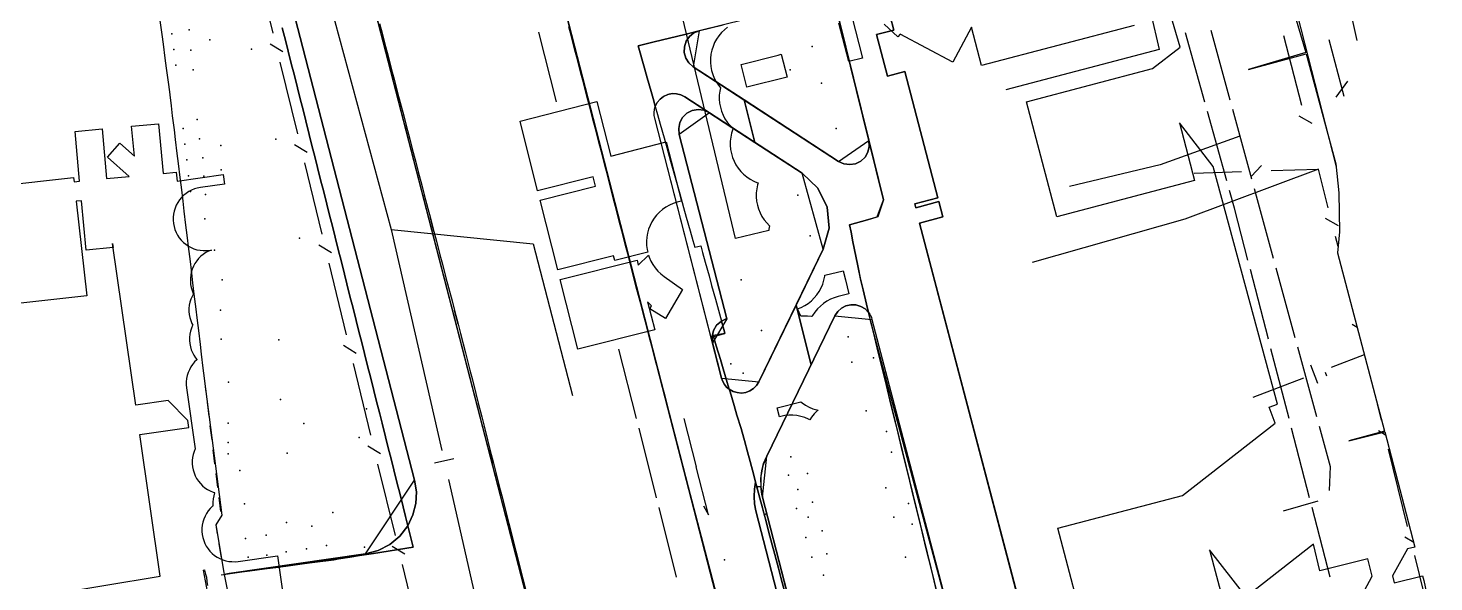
# Model space of a CAD drawing. Header units: metres. Extents: x 17314 to 17509, y 13897 to 14299.
# Drawn here: x 17433.1 to 17504, y 14006 to 14033.9 of the extents above; entities that cross this region are included whole.
import ezdxf

# ---------------------------------------------------------------- set-up
doc = ezdxf.new("R2010")
doc.units = ezdxf.units.M
for name, color, linetype in [('BOUNDARY', 7, 'Continuous'), ('BUSH', 7, 'Continuous'), ('CURB', 7, 'Continuous'), ('ELECTR_CABLE', 7, 'Continuous'), ('ELECTR_CABLE_COMM', 7, 'Continuous'), ('GAS', 7, 'Continuous'), ('GRASS', 7, 'Continuous'), ('GROUND', 7, 'Continuous'), ('HEAT', 7, 'Continuous'), ('LAMP', 7, 'Continuous'), ('OVERHEAD_POWER_LINE', 7, 'Continuous'), ('ROAD', 7, 'Continuous'), ('SEWER', 7, 'Continuous'), ('SIDEWALK_PATH', 7, 'Continuous'), ('TREE', 7, 'Continuous'), ('WATER_PIPELINE', 7, 'Continuous')]:
    doc.layers.add(name, color=color, linetype=linetype)

msp = doc.modelspace()

# ---------------------------------------------------------------- linework, layer by layer
at = {"layer": 'BOUNDARY'}
msp.add_lwpolyline([(17476.362, 14035.216), (17476.733, 14033.805), (17475.862, 14033.576), (17476.415, 14031.478), (17477.285, 14031.707), (17478.959, 14025.349), (17477.798, 14025.044), (17477.849, 14024.85), (17479.01, 14025.156), (17479.213, 14024.382), (17478.03, 14024.071), (17484.112, 14000.963)], dxfattribs=at)
at = {"layer": 'BUSH'}
for p in [(17440.353, 14033.614), (17441.226, 14033.811), (17442.265, 14033.308), (17440.446, 14032.819), (17441.308, 14032.791), (17440.539, 14032.025), (17441.415, 14031.792), (17471.505, 14031.794), (17441.63, 14029.294), (17440.91, 14028.846), (17441.742, 14028.315), (17441.002, 14028.052), (17442.818, 14027.983), (17441.095, 14027.257), (17441.901, 14027.36), (17441.188, 14026.462), (17441.957, 14026.446), (17442.838, 14026.755), (17441.281, 14025.668), (17442.041, 14025.514), (17472.519, 14023.435), (17442.503, 14022.712), (17470.076, 14018.668), (17476.374, 14013.574), (17471.547, 14012.296), (17476.625, 14012.534), (17471.431, 14011.371), (17472.383, 14011.457), (17471.905, 14010.645), (17472.632, 14010.007), (17477.471, 14009.947), (17471.831, 14009.696), (17472.424, 14009.252), (17476.737, 14009.26), (17447.401, 14008.791), (17473.129, 14008.569), (17477.666, 14008.907), (17444.059, 14008.178), (17445.097, 14008.345), (17448.149, 14007.825), (17472.306, 14008.226), (17444.2, 14007.24), (17445.134, 14007.339), (17446.113, 14007.5), (17447.131, 14007.659), (17472.602, 14007.234), (17473.353, 14007.406), (17473.195, 14006.33)]:
    msp.add_point(p, dxfattribs=at)
at = {"layer": 'CURB'}
for points in [[(17468.708, 13964.699), (17413.628, 14177.812), (17409.56, 14179.827), (17391.346, 14172.16), (17389.512, 14169.307), (17396.492, 13931.016)], [(17447.935, 14111.306), (17443.825, 14110.262), (17441.658, 14106.605), (17475.238, 13976.398)], [(17442.825, 14006.345), (17450.104, 14007.398), (17452.579, 14011.118), (17440.926, 14056.204), (17439.693, 14056.918), (17436.814, 14056.125)], [(17439.739, 14034.288), (17439.833, 14033.583)], [(17460.489, 14033.476), (17460.665, 14032.797)], [(17439.9, 14033.088), (17439.994, 14032.383)], [(17440.06, 14031.887), (17440.155, 14031.182)], [(17440.241, 14030.537), (17440.309, 14029.981)], [(17440.369, 14029.484), (17440.455, 14028.778)], [(17440.515, 14028.282), (17440.601, 14027.576)], [(17440.661, 14027.079), (17440.747, 14026.373)], [(17440.807, 14025.877), (17440.893, 14025.171)], [(17440.953, 14024.674), (17441.039, 14023.968)], [(17453.554, 14023.647), (17453.376, 14024.328)], [(17441.099, 14023.472), (17441.185, 14022.766)], [(17441.245, 14022.27), (17441.331, 14021.563)], [(17463.502, 14021.851), (17463.678, 14021.173)], [(17441.391, 14021.067), (17441.477, 14020.361)], [(17441.537, 14019.865), (17441.623, 14019.159)], [(17454.772, 14018.986), (17454.594, 14019.667)], [(17441.683, 14018.662), (17441.769, 14017.956)], [(17464.407, 14018.364), (17464.584, 14017.685)], [(17441.829, 14017.46), (17441.915, 14016.754)], [(17441.976, 14016.257), (17442.061, 14015.551)], [(17442.122, 14015.055), (17442.207, 14014.349)], [(17442.268, 14013.852), (17442.353, 14013.146)], [(17465.615, 14013.714), (17465.791, 14013.036)], [(17442.414, 14012.65), (17442.5, 14011.944)], [(17456.554, 14011.982), (17456.381, 14012.665)], [(17442.56, 14011.447), (17442.646, 14010.741)], [(17442.706, 14010.245), (17442.792, 14009.539)], [(17442.692, 14009.077), (17442.563, 14008.866)], [(17442.563, 14008.866), (17442.638, 14008.409)], [(17442.719, 14007.915), (17442.834, 14007.213)]]:
    msp.add_lwpolyline(points, dxfattribs=at)
for points in [[(17473.954, 14027.181), (17475.476, 14028.236), (17473.93, 14034.5), (17472.731, 14035.193), (17466.928, 14033.765), (17466.621, 14031.956), (17473.954, 14027.181)], [(17469.928, 14016.072), (17473.181, 14022.759), (17472.12, 14026.585), (17467.439, 14029.633), (17465.925, 14028.546), (17468.321, 14019.252), (17467.603, 14018.034), (17468.06, 14016.259)], [(17470.329, 14012.326), (17473.771, 14019.399), (17475.637, 14019.215), (17479.877, 14003.037), (17476.532, 13999.31), (17474.768, 13999.573), (17472.306, 14001.791), (17470.122, 14010.264)]]:
    msp.add_lwpolyline(points, close=True, dxfattribs=at)
at = {"layer": 'ELECTR_CABLE'}
for points in [[(17458.827, 14033.697), (17459.714, 14030.189)], [(17492.42, 14030.174), (17491.444, 14033.666)], [(17492.724, 14033.802), (17493.673, 14030.289)], [(17498.665, 14033.324), (17499.43, 14030.475)], [(17499.613, 14031.234), (17499.024, 14030.426)], [(17493.53, 14026.199), (17492.554, 14029.692)], [(17493.803, 14029.807), (17494.764, 14026.297)], [(17494.172, 14028.459), (17490.17, 14027.015)], [(17490.17, 14027.015), (17485.601, 14025.922)], [(17493.915, 14024.819), (17493.664, 14025.718)], [(17494.896, 14025.815), (17495.857, 14022.305)], [(17494.59, 14022.212), (17493.915, 14024.819)], [(17495.624, 14018.217), (17494.715, 14021.728)], [(17495.989, 14021.823), (17496.949, 14018.314)], [(17462.867, 14017.725), (17463.754, 14014.217)], [(17496.659, 14014.223), (17495.75, 14017.733)], [(17497.081, 14017.831), (17498.042, 14014.322)], [(17463.877, 14013.733), (17464.764, 14010.224)], [(17497.693, 14010.228), (17496.784, 14013.739)], [(17498.174, 14013.839), (17498.731, 14011.804)], [(17498.731, 14011.804), (17498.685, 14010.6)], [(17498.113, 14010.065), (17496.366, 14009.558)], [(17464.887, 14009.74), (17465.774, 14006.232)], [(17498.727, 14006.234), (17497.818, 14009.744)], [(17442.545, 14003.362), (17441.933, 14006.589), (17441.989, 14006.599), (17441.992, 14006.58), (17442.045, 14006.381), (17442.1, 14006.233), (17442.1, 14006.223), (17442.11, 14006.017), (17442.14, 14005.813)]]:
    msp.add_lwpolyline(points, dxfattribs=at)
for points in [[(17458.908, 14025.221), (17461.705, 14025.929), (17461.579, 14026.413), (17458.785, 14025.706), (17457.898, 14029.214), (17461.776, 14030.195), (17462.47, 14027.451), (17465.255, 14028.173), (17466.032, 14025.177), (17466.013, 14025.175), (17465.812, 14025.13), (17465.616, 14025.065), (17465.427, 14024.982), (17465.248, 14024.88), (17465.08, 14024.762), (17464.923, 14024.627), (17464.781, 14024.478), (17464.654, 14024.316), (17464.544, 14024.141), (17464.451, 14023.957), (17464.377, 14023.765), (17464.322, 14023.567), (17464.286, 14023.364), (17464.271, 14023.158), (17464.276, 14022.952), (17464.301, 14022.748), (17464.331, 14022.613), (17462.675, 14022.185), (17462.613, 14022.426), (17459.795, 14021.713)], [(17465.237, 14019.271), (17464.431, 14019.744), (17464.524, 14019.902), (17464.328, 14020.104), (17464.683, 14018.701), (17460.805, 14017.72), (17459.918, 14021.228), (17463.796, 14022.209), (17463.859, 14021.958), (17464.375, 14022.458), (17464.411, 14022.351), (17464.494, 14022.162), (17464.596, 14021.983), (17464.714, 14021.814), (17464.849, 14021.658), (17464.998, 14021.516), (17465.16, 14021.389), (17466.093, 14020.731)]]:
    msp.add_lwpolyline(points, close=True, dxfattribs=at)
at = {"layer": 'ELECTR_CABLE_COMM'}
for points in [[(17444.563, 14037.244), (17445.44, 14033.638)], [(17497.311, 14030.004), (17496.392, 14033.519)], [(17445.297, 14033.105), (17445.937, 14032.715)], [(17445.794, 14032.181), (17446.671, 14028.575)], [(17497.824, 14029.089), (17497.177, 14029.468)], [(17446.528, 14028.042), (17447.168, 14027.652)], [(17447.025, 14027.118), (17447.902, 14023.512)], [(17494.759, 14026.422), (17495.272, 14026.968)], [(17498.149, 14026.796), (17491.401, 14024.266)], [(17491.882, 14026.594), (17494.266, 14026.671)], [(17495.765, 14026.719), (17498.149, 14026.796)], [(17498.64, 14024.847), (17498.149, 14026.796)], [(17491.401, 14024.266), (17483.71, 14022.091)], [(17499.145, 14023.928), (17498.502, 14024.312)], [(17499.134, 14022.886), (17499.007, 14023.393)], [(17447.759, 14022.979), (17448.4, 14022.589)], [(17448.257, 14022.055), (17449.133, 14018.449)], [(17500.096, 14018.811), (17499.848, 14018.961)], [(17448.991, 14017.916), (17449.631, 14017.526)], [(17449.488, 14016.992), (17450.365, 14013.386)], [(17501.313, 14014.137), (17501.115, 14014.939)], [(17501.522, 14013.391), (17501.172, 14013.602)], [(17450.222, 14012.852), (17450.862, 14012.463)], [(17502.637, 14008.778), (17501.673, 14012.68)], [(17450.719, 14011.929), (17451.596, 14008.323)], [(17451.453, 14007.789), (17452.093, 14007.4)], [(17502.949, 14007.97), (17502.496, 14008.244)], [(17503.961, 14003.42), (17502.997, 14007.322)], [(17451.95, 14006.866), (17452.827, 14003.26)]]:
    msp.add_lwpolyline(points, dxfattribs=at)
at = {"layer": 'GAS'}
for points in [[(17488.86, 14038.289), (17490.117, 14032.822)], [(17499.802, 14034.484), (17500.073, 14033.283)], [(17490.117, 14032.822), (17482.388, 14030.787)]]:
    msp.add_lwpolyline(points, dxfattribs=at)
at = {"layer": 'GRASS'}
for points in [[(17445.914, 14033.916), (17446.087, 14033.229), (17446.21, 14032.744), (17446.383, 14032.056), (17446.506, 14031.571), (17446.679, 14030.884), (17446.802, 14030.399), (17446.975, 14029.711), (17447.097, 14029.226), (17447.271, 14028.539), (17447.393, 14028.054), (17447.567, 14027.366), (17447.689, 14026.881), (17447.863, 14026.193), (17447.985, 14025.709), (17448.158, 14025.021), (17448.281, 14024.536), (17448.454, 14023.848), (17448.577, 14023.364), (17448.75, 14022.676), (17448.873, 14022.191), (17449.046, 14021.503), (17449.168, 14021.019), (17449.342, 14020.331), (17449.464, 14019.846), (17449.638, 14019.158), (17449.76, 14018.674), (17449.934, 14017.986), (17450.056, 14017.501), (17450.23, 14016.813), (17450.352, 14016.329), (17450.525, 14015.641), (17450.648, 14015.156), (17450.821, 14014.468), (17450.944, 14013.984), (17451.117, 14013.296), (17451.239, 14012.811), (17451.413, 14012.123), (17451.535, 14011.638), (17451.709, 14010.951), (17451.831, 14010.466), (17452.005, 14009.778), (17452.127, 14009.293), (17452.246, 14008.822), (17452.501, 14009.362), (17452.643, 14009.937), (17452.67, 14010.528), (17452.579, 14011.118), (17440.926, 14056.204)], [(17439.739, 14034.288), (17439.833, 14033.583), (17439.9, 14033.088), (17439.994, 14032.383), (17440.06, 14031.887), (17440.155, 14031.182), (17440.221, 14030.686), (17440.241, 14030.537), (17440.309, 14029.981), (17440.369, 14029.484), (17440.455, 14028.778), (17440.515, 14028.282), (17440.601, 14027.576), (17440.661, 14027.079), (17440.747, 14026.373), (17440.807, 14025.877), (17440.893, 14025.171), (17440.953, 14024.674), (17441.039, 14023.968), (17441.099, 14023.472), (17441.185, 14022.766), (17441.245, 14022.27), (17441.331, 14021.563), (17441.391, 14021.067), (17441.477, 14020.361), (17441.537, 14019.865), (17441.623, 14019.159), (17441.683, 14018.662), (17441.769, 14017.956), (17441.829, 14017.46), (17441.915, 14016.754), (17441.976, 14016.257), (17442.041, 14015.718), (17442.864, 14009.348), (17442.563, 14008.866), (17442.965, 14006.465), (17442.983, 14006.37), (17443.24, 14006.405), (17450.104, 14007.398), (17450.75, 14007.567), (17451.335, 14007.869), (17451.841, 14008.292), (17452.246, 14008.822), (17452.127, 14009.293), (17452.005, 14009.778), (17451.831, 14010.466), (17451.709, 14010.951), (17451.535, 14011.638), (17451.413, 14012.123), (17451.239, 14012.811), (17451.117, 14013.296), (17450.944, 14013.984), (17450.821, 14014.468), (17450.648, 14015.156), (17450.525, 14015.641), (17450.352, 14016.329), (17450.23, 14016.813), (17450.056, 14017.501), (17449.934, 14017.986), (17449.76, 14018.674), (17449.638, 14019.158), (17449.464, 14019.846), (17449.342, 14020.331), (17449.168, 14021.019), (17449.046, 14021.503), (17448.873, 14022.191), (17448.75, 14022.676), (17448.577, 14023.364), (17448.454, 14023.848), (17448.281, 14024.536), (17448.158, 14025.021), (17447.985, 14025.709), (17447.863, 14026.193), (17447.689, 14026.881), (17447.567, 14027.366), (17447.393, 14028.054), (17447.271, 14028.539), (17447.097, 14029.226), (17446.975, 14029.711), (17446.802, 14030.399), (17446.679, 14030.884), (17446.506, 14031.571), (17446.383, 14032.056), (17446.21, 14032.744), (17446.087, 14033.229), (17445.914, 14033.916)], [(17478.891, 14005.537), (17478.715, 14006.255), (17478.597, 14006.741), (17478.421, 14007.459), (17478.303, 14007.945), (17478.127, 14008.663), (17478.009, 14009.148), (17477.834, 14009.867), (17477.715, 14010.352), (17477.54, 14011.071), (17477.421, 14011.556), (17477.246, 14012.274), (17477.127, 14012.76), (17476.952, 14013.478), (17476.833, 14013.964), (17476.658, 14014.682), (17476.539, 14015.168), (17476.364, 14015.886), (17476.246, 14016.372), (17476.07, 14017.09), (17475.952, 14017.576), (17475.776, 14018.294), (17475.658, 14018.78), (17475.483, 14019.498), (17475.466, 14019.567), (17475.286, 14019.749), (17475.069, 14019.878), (17474.827, 14019.949), (17474.571, 14019.957), (17474.322, 14019.899), (17474.098, 14019.782), (17473.911, 14019.613), (17473.771, 14019.399), (17470.329, 14012.326), (17470.14, 14011.831), (17470.042, 14011.314), (17470.035, 14010.788), (17470.122, 14010.264), (17472.306, 14001.791)]]:
    msp.add_lwpolyline(points, dxfattribs=at)
for points in [[(17473.954, 14027.181), (17474.225, 14027.057), (17474.515, 14027.019), (17474.803, 14027.066), (17475.07, 14027.197), (17475.287, 14027.402), (17475.431, 14027.655), (17475.497, 14027.939), (17475.476, 14028.236), (17473.93, 14034.5), (17473.753, 14034.843), (17473.47, 14035.087), (17473.117, 14035.211), (17472.731, 14035.193), (17466.928, 14033.765), (17466.657, 14033.655), (17466.434, 14033.475), (17466.271, 14033.239), (17466.181, 14032.961), (17466.174, 14032.669), (17466.251, 14032.393), (17466.402, 14032.15), (17466.621, 14031.956)], [(17468.321, 14019.252), (17468.25, 14019.23), (17468.18, 14019.204), (17468.113, 14019.172), (17468.048, 14019.135), (17468.196, 14018.594), (17468.218, 14018.516), (17467.636, 14018.4), (17467.79, 14017.885), (17467.994, 14017.202), (17468.137, 14016.723), (17468.341, 14016.04), (17468.444, 14015.698), (17468.634, 14015.59), (17468.841, 14015.527), (17469.056, 14015.51), (17469.273, 14015.539), (17469.477, 14015.616), (17469.659, 14015.733), (17469.811, 14015.887), (17469.928, 14016.072), (17473.181, 14022.759), (17473.473, 14023.814), (17473.374, 14024.872), (17472.914, 14025.83), (17472.12, 14026.585), (17467.439, 14029.633), (17467.164, 14029.758), (17466.871, 14029.795), (17466.579, 14029.745), (17466.31, 14029.607), (17466.094, 14029.396), (17465.953, 14029.136), (17465.895, 14028.846), (17465.925, 14028.546)], [(17468.048, 14019.135), (17467.805, 14018.926), (17467.644, 14018.658), (17467.573, 14018.353), (17467.603, 14018.034), (17468.06, 14016.259), (17468.118, 14016.095), (17468.203, 14015.945), (17468.312, 14015.811), (17468.444, 14015.698), (17468.341, 14016.04), (17468.137, 14016.723), (17467.994, 14017.202), (17467.79, 14017.885), (17467.647, 14018.364), (17468.218, 14018.516), (17468.196, 14018.594)], [(17479.875, 14001.506), (17479.95, 14001.886), (17479.975, 14002.272), (17479.951, 14002.657), (17479.877, 14003.037), (17479.645, 14003.923), (17475.57, 14019.139), (17479.311, 14003.816), (17479.478, 14003.129), (17479.597, 14002.643)]]:
    msp.add_lwpolyline(points, close=True, dxfattribs=at)
at = {"layer": 'GROUND'}
for points in [[(17463.486, 13984.904), (17439.036, 14079.504)], [(17440.926, 14056.204), (17452.579, 14011.118), (17452.67, 14010.528), (17452.643, 14009.937), (17452.501, 14009.362), (17452.246, 14008.822), (17451.841, 14008.292), (17451.335, 14007.869), (17450.75, 14007.567), (17450.104, 14007.398), (17443.24, 14006.405), (17442.984, 14006.368), (17443.872, 14001.861)], [(17450.813, 14034.134), (17450.939, 14033.651), (17451.117, 14032.969), (17451.244, 14032.485), (17451.422, 14031.804), (17451.548, 14031.32), (17451.726, 14030.639), (17451.853, 14030.155), (17452.031, 14029.473), (17452.157, 14028.99), (17452.336, 14028.308), (17452.462, 14027.824), (17452.64, 14027.143), (17452.767, 14026.659), (17452.945, 14025.977), (17453.071, 14025.494), (17453.249, 14024.812), (17453.376, 14024.328), (17453.554, 14023.647), (17453.68, 14023.163), (17453.858, 14022.481), (17453.985, 14021.998), (17454.163, 14021.316), (17454.289, 14020.832), (17454.468, 14020.151), (17454.594, 14019.667), (17454.772, 14018.986), (17454.899, 14018.502), (17455.152, 14017.532), (17455.374, 14016.653), (17455.496, 14016.168), (17455.669, 14015.485), (17455.791, 14015), (17455.964, 14014.317), (17456.086, 14013.833), (17456.259, 14013.15), (17456.381, 14012.665), (17456.554, 14011.982), (17456.676, 14011.497), (17456.849, 14010.814), (17456.971, 14010.329), (17459.807, 13999.169)], [(17473.93, 14034.5), (17475.471, 14028.258), (17476.213, 14025.251), (17475.476, 14028.236), (17475.497, 14027.939), (17475.431, 14027.655), (17475.287, 14027.402), (17475.07, 14027.197), (17474.803, 14027.066), (17474.515, 14027.019), (17474.225, 14027.057), (17473.954, 14027.181), (17469.192, 14030.282), (17466.621, 14031.956), (17466.402, 14032.15), (17466.251, 14032.393), (17466.174, 14032.669), (17466.181, 14032.961), (17466.271, 14033.239), (17466.434, 14033.475), (17466.657, 14033.655), (17466.928, 14033.765), (17466.96, 14033.773), (17467.446, 14033.893), (17468.142, 14034.064)], [(17471.605, 14004.51), (17470.342, 14009.412), (17470.122, 14010.264), (17470.091, 14010.397), (17470.066, 14010.53), (17470.047, 14010.664), (17470.035, 14010.799), (17470.05, 14010.8), (17470.035, 14011.194), (17470.077, 14011.584), (17470.176, 14011.963), (17470.329, 14012.326), (17472.572, 14016.935), (17473.771, 14019.399), (17473.911, 14019.613), (17474.098, 14019.782), (17474.322, 14019.899), (17474.571, 14019.957), (17474.827, 14019.949), (17475.069, 14019.878), (17475.286, 14019.749), (17475.466, 14019.567), (17475.521, 14019.485), (17475.569, 14019.399), (17475.607, 14019.309), (17475.637, 14019.215), (17479.645, 14003.923)]]:
    msp.add_lwpolyline(points, dxfattribs=at)
msp.add_lwpolyline([(17469.056, 14015.51), (17468.841, 14015.527), (17468.634, 14015.59), (17468.444, 14015.698), (17468.312, 14015.811), (17468.203, 14015.945), (17468.118, 14016.095), (17468.06, 14016.259), (17467.603, 14018.034), (17467.573, 14018.353), (17467.644, 14018.658), (17467.805, 14018.926), (17468.048, 14019.135), (17468.113, 14019.172), (17468.18, 14019.204), (17468.25, 14019.23), (17468.321, 14019.252), (17465.925, 14028.546), (17465.895, 14028.846), (17465.953, 14029.136), (17466.094, 14029.396), (17466.31, 14029.607), (17466.579, 14029.745), (17466.871, 14029.795), (17467.164, 14029.758), (17467.439, 14029.633), (17469.734, 14028.139), (17472.12, 14026.585), (17472.914, 14025.83), (17473.374, 14024.872), (17473.473, 14023.814), (17473.181, 14022.759), (17471.81, 14019.941), (17469.928, 14016.072), (17469.811, 14015.887), (17469.659, 14015.733), (17469.477, 14015.616), (17469.273, 14015.539)], close=True, dxfattribs=at)
at = {"layer": 'HEAT'}
for points in [[(17468.361, 14033.95), (17468.2, 14033.821), (17468.053, 14033.677), (17467.921, 14033.519), (17467.804, 14033.349), (17467.705, 14033.168), (17467.624, 14032.979), (17467.562, 14032.782), (17467.52, 14032.581), (17467.498, 14032.376), (17467.496, 14032.17), (17467.514, 14031.964), (17467.552, 14031.762), (17467.609, 14031.564), (17467.686, 14031.373), (17467.782, 14031.19), (17467.894, 14031.017), (17467.998, 14030.888), (17467.964, 14030.727), (17467.941, 14030.522), (17467.939, 14030.316), (17467.957, 14030.11), (17467.995, 14029.908), (17468.053, 14029.71), (17468.13, 14029.519), (17468.225, 14029.336), (17468.338, 14029.163), (17468.467, 14029.003), (17468.611, 14028.855), (17468.637, 14028.834), (17468.624, 14028.802), (17468.562, 14028.606), (17468.52, 14028.404), (17468.497, 14028.199), (17468.495, 14027.993), (17468.513, 14027.788), (17468.551, 14027.585), (17468.609, 14027.387), (17468.686, 14027.196), (17468.781, 14027.013), (17468.894, 14026.841), (17469.023, 14026.68), (17469.167, 14026.533), (17469.325, 14026.4), (17469.495, 14026.284), (17469.676, 14026.185), (17469.865, 14026.104), (17469.898, 14026.094), (17469.869, 14026.004), (17469.827, 14025.803), (17469.805, 14025.598), (17469.802, 14025.392), (17469.82, 14025.186), (17469.859, 14024.984), (17469.916, 14024.786), (17469.993, 14024.595), (17470.088, 14024.412), (17470.201, 14024.239), (17470.33, 14024.079), (17470.474, 14023.931), (17470.479, 14023.927), (17470.445, 14023.765), (17470.439, 14023.707), (17468.753, 14023.304), (17462.674, 14048.708)], [(17488.847, 14034.04), (17481.159, 14032.017), (17480.65, 14033.951), (17479.715, 14032.183), (17477.058, 14033.588), (17476.932, 14033.455), (17476.253, 14034.097)]]:
    msp.add_lwpolyline(points, dxfattribs=at)
for points in [[(17474.294, 14021.206), (17474.469, 14020.506), (17473.934, 14020.371), (17473.736, 14020.311), (17473.546, 14020.232), (17473.364, 14020.135), (17473.193, 14020.021), (17473.034, 14019.89), (17472.888, 14019.744), (17472.757, 14019.585), (17472.643, 14019.413), (17472.616, 14019.363), (17472.593, 14019.368), (17472.388, 14019.388), (17472.182, 14019.388), (17472.053, 14019.375), (17472.053, 14019.377), (17471.974, 14019.567), (17471.879, 14019.745), (17472.065, 14019.819), (17472.247, 14019.914), (17472.42, 14020.027), (17472.581, 14020.156), (17472.728, 14020.3), (17472.86, 14020.458), (17472.977, 14020.628), (17473.076, 14020.809), (17473.157, 14020.999), (17473.218, 14021.195), (17473.261, 14021.397), (17473.267, 14021.454), (17474.182, 14021.673)], [(17470.858, 14014.767), (17472.045, 14015.065), (17472.114, 14015.008), (17472.285, 14014.894), (17472.467, 14014.797), (17472.657, 14014.718), (17472.855, 14014.658), (17472.919, 14014.646), (17472.868, 14014.604), (17472.723, 14014.458), (17472.592, 14014.299), (17472.502, 14014.163), (17472.444, 14014.194), (17472.253, 14014.273), (17472.056, 14014.333), (17471.854, 14014.373), (17471.649, 14014.393), (17471.443, 14014.393), (17471.238, 14014.373), (17471.036, 14014.332), (17470.971, 14014.316)]]:
    msp.add_lwpolyline(points, close=True, dxfattribs=at)
at = {"layer": 'LAMP'}
for p in [(17468.53, 14016.98), (17468.198, 14007.11)]:
    msp.add_point(p, dxfattribs=at)
at = {"layer": 'OVERHEAD_POWER_LINE'}
for points in [[(17466.161, 14014.221), (17466.774, 14011.797)], [(17467.399, 14009.376), (17466.774, 14011.797)], [(17467.144, 14009.826), (17467.399, 14009.376)]]:
    msp.add_lwpolyline(points, dxfattribs=at)
at = {"layer": 'ROAD'}
for points in [[(17460.364, 14033.96), (17460.489, 14033.476), (17460.665, 14032.797), (17460.79, 14032.313), (17460.966, 14031.635), (17461.092, 14031.151), (17461.268, 14030.472), (17461.393, 14029.988), (17461.557, 14029.354), (17461.694, 14028.826), (17461.87, 14028.147), (17461.996, 14027.663), (17462.172, 14026.985), (17462.297, 14026.501), (17462.473, 14025.822), (17462.598, 14025.338), (17462.774, 14024.66), (17462.9, 14024.176), (17463.076, 14023.498), (17463.201, 14023.013), (17463.377, 14022.335), (17463.502, 14021.851), (17463.792, 14020.733), (17463.98, 14020.01), (17464.106, 14019.526), (17464.282, 14018.848), (17464.407, 14018.364), (17464.584, 14017.685), (17464.709, 14017.201), (17464.886, 14016.523), (17465.011, 14016.039), (17465.188, 14015.361), (17465.313, 14014.877), (17465.485, 14014.217), (17441.658, 14106.605)], [(17450.813, 14034.134), (17450.939, 14033.651), (17451.117, 14032.969), (17451.244, 14032.485), (17451.422, 14031.804), (17451.548, 14031.32), (17451.726, 14030.639), (17451.853, 14030.155), (17452.031, 14029.473), (17452.157, 14028.99), (17452.336, 14028.308), (17452.462, 14027.824), (17452.64, 14027.143), (17452.767, 14026.659), (17452.945, 14025.977), (17453.071, 14025.494), (17453.249, 14024.812), (17453.376, 14024.328), (17453.554, 14023.647), (17453.68, 14023.163), (17453.858, 14022.481), (17453.985, 14021.998), (17454.163, 14021.316), (17454.289, 14020.832), (17454.468, 14020.151), (17454.594, 14019.667), (17454.772, 14018.986), (17454.899, 14018.502), (17455.152, 14017.532), (17455.374, 14016.653), (17455.496, 14016.168), (17455.669, 14015.485), (17455.791, 14015), (17455.964, 14014.317), (17456.086, 14013.833), (17456.259, 14013.15), (17456.381, 14012.665), (17456.554, 14011.982), (17456.676, 14011.497), (17456.849, 14010.814), (17456.971, 14010.329), (17459.807, 13999.169)], [(17472.802, 13985.843), (17465.485, 14014.217), (17465.313, 14014.877), (17465.188, 14015.361), (17465.011, 14016.039), (17464.886, 14016.523), (17464.709, 14017.201), (17464.584, 14017.685), (17464.407, 14018.364), (17464.282, 14018.848), (17464.106, 14019.526), (17463.98, 14020.01), (17463.792, 14020.733), (17463.502, 14021.851), (17463.377, 14022.335), (17463.201, 14023.013), (17463.076, 14023.498), (17462.9, 14024.176), (17462.774, 14024.66), (17462.598, 14025.338), (17462.473, 14025.822), (17462.297, 14026.501), (17462.172, 14026.985), (17461.996, 14027.663), (17461.87, 14028.147), (17461.694, 14028.826), (17461.569, 14029.31), (17461.393, 14029.988), (17461.268, 14030.472), (17461.092, 14031.151), (17460.966, 14031.635), (17460.79, 14032.313), (17460.665, 14032.797), (17460.489, 14033.476), (17460.364, 14033.96)]]:
    msp.add_lwpolyline(points, dxfattribs=at)
at = {"layer": 'SEWER'}
for points in [[(17495.712, 14038.747), (17497.498, 14032.666), (17494.62, 14031.82), (17497.516, 14032.603), (17499.015, 14027.056), (17499.176, 14025.594), (17499.199, 14023.633), (17499.107, 14022.569), (17501.471, 14013.584), (17499.68, 14013.1), (17501.481, 14013.549), (17503.008, 14007.746), (17502.632, 14007.652), (17501.873, 14006.3), (17501.963, 14005.94), (17503.39, 14006.295), (17503.453, 14006.055), (17503.859, 14004.133)], [(17473.739, 14037.979), (17475.151, 14032.391), (17474.463, 14032.217), (17473.973, 14034.156)], [(17486.526, 14002.892), (17484.999, 14008.694), (17491.296, 14010.352), (17495.953, 14013.994), (17495.652, 14014.798), (17496.071, 14014.954), (17492.835, 14026.927), (17491.136, 14029.118), (17491.899, 14026.217), (17484.957, 14024.389), (17483.429, 14030.192), (17489.78, 14031.863), (17491.165, 14032.937), (17489.955, 14037.056)], [(17427.838, 14025.535), (17435.396, 14026.375), (17435.42, 14026.16), (17435.697, 14026.186), (17435.464, 14028.691), (17436.825, 14028.818), (17437.058, 14026.313), (17438.199, 14026.418), (17437.101, 14027.404), (17437.725, 14028.099), (17438.46, 14027.439), (17438.319, 14028.956), (17439.68, 14029.083), (17439.912, 14026.577), (17440.571, 14026.639), (17440.613, 14026.189), (17442.927, 14026.519), (17442.995, 14026.039), (17441.784, 14025.867), (17441.63, 14025.837), (17441.479, 14025.792), (17441.334, 14025.733), (17441.195, 14025.66), (17441.064, 14025.573), (17440.942, 14025.474), (17440.83, 14025.364), (17440.73, 14025.243), (17440.642, 14025.113), (17440.567, 14024.975), (17440.506, 14024.83), (17440.46, 14024.68), (17440.429, 14024.526), (17440.412, 14024.37), (17440.411, 14024.213), (17440.426, 14024.057), (17440.456, 14023.903), (17440.5, 14023.752), (17440.56, 14023.607), (17440.633, 14023.468), (17440.719, 14023.337), (17440.818, 14023.215), (17440.929, 14023.103), (17441.049, 14023.003), (17441.18, 14022.915), (17441.318, 14022.84), (17441.462, 14022.779), (17441.612, 14022.733), (17441.766, 14022.701), (17441.922, 14022.685), (17442.079, 14022.684), (17442.236, 14022.699), (17442.336, 14022.713), (17442.201, 14022.658), (17442.062, 14022.585), (17441.931, 14022.498), (17441.809, 14022.399), (17441.697, 14022.289), (17441.597, 14022.168), (17441.509, 14022.038), (17441.434, 14021.9), (17441.373, 14021.755), (17441.327, 14021.605), (17441.296, 14021.451), (17441.279, 14021.295), (17441.278, 14021.138), (17441.293, 14020.982), (17441.323, 14020.828), (17441.367, 14020.677), (17441.427, 14020.532), (17441.435, 14020.516), (17441.362, 14020.382), (17441.301, 14020.237), (17441.255, 14020.087), (17441.224, 14019.933), (17441.207, 14019.777), (17441.206, 14019.62), (17441.221, 14019.464), (17441.251, 14019.31), (17441.295, 14019.159), (17441.355, 14019.014), (17441.4, 14018.928), (17441.393, 14018.916), (17441.332, 14018.771), (17441.286, 14018.621), (17441.255, 14018.467), (17441.238, 14018.311), (17441.237, 14018.154), (17441.252, 14017.998), (17441.282, 14017.844), (17441.326, 14017.693), (17441.386, 14017.548), (17441.459, 14017.409), (17441.545, 14017.278), (17441.613, 14017.194), (17441.602, 14017.185), (17441.491, 14017.074), (17441.39, 14016.954), (17441.302, 14016.824), (17441.228, 14016.686), (17441.167, 14016.541), (17441.12, 14016.391), (17441.089, 14016.237), (17441.072, 14016.081), (17441.072, 14015.924), (17441.086, 14015.767), (17441.524, 14012.693), (17441.47, 14012.564), (17441.423, 14012.414), (17441.392, 14012.26), (17441.376, 14012.104), (17441.375, 14011.947), (17441.389, 14011.791), (17441.419, 14011.636), (17441.464, 14011.486), (17441.523, 14011.341), (17441.596, 14011.202), (17441.683, 14011.071), (17441.782, 14010.949), (17441.892, 14010.837), (17442.013, 14010.737), (17442.143, 14010.649), (17442.281, 14010.574), (17442.426, 14010.513), (17442.507, 14010.488), (17442.5, 14010.472), (17442.454, 14010.322), (17442.423, 14010.168), (17442.406, 14010.012), (17442.405, 14009.855), (17442.409, 14009.813), (17442.391, 14009.799), (17442.28, 14009.689), (17442.179, 14009.568), (17442.092, 14009.438), (17442.017, 14009.3), (17441.956, 14009.155), (17441.909, 14009.005), (17441.878, 14008.851), (17441.862, 14008.695), (17441.861, 14008.538), (17441.875, 14008.382), (17441.905, 14008.227), (17441.95, 14008.077), (17442.009, 14007.931), (17442.082, 14007.793), (17442.169, 14007.662), (17442.268, 14007.54), (17442.378, 14007.428), (17442.499, 14007.328), (17442.629, 14007.24), (17442.767, 14007.165), (17442.912, 14007.104), (17443.062, 14007.058), (17443.215, 14007.026), (17443.372, 14007.01), (17443.529, 14007.009), (17443.685, 14007.023), (17445.665, 14007.306), (17446.21, 14003.484)], [(17425.25, 14002.956), (17433.248, 14004.356), (17433.678, 14001.9), (17434.044, 14001.964), (17434.553, 14002.498), (17434.081, 14005.331), (17439.752, 14006.276), (17438.734, 14013.412), (17441.203, 14013.764), (17441.151, 14014.132), (17440.167, 14015.132), (17438.523, 14014.897), (17437.36, 14023.053), (17437.38, 14022.843), (17436.019, 14022.717), (17435.789, 14025.2), (17435.529, 14025.176), (17436.058, 14020.412), (17428.501, 14019.572)], [(17500.456, 14005.564), (17500.857, 14006.279), (17500.639, 14007.156), (17498.219, 14006.553), (17497.887, 14007.889), (17494.505, 14005.245), (17492.657, 14007.608), (17493.421, 14004.707)]]:
    msp.add_lwpolyline(points, dxfattribs=at)
msp.add_lwpolyline([(17469.334, 14030.921), (17469.043, 14032.071), (17470.915, 14032.544), (17471.062, 14032.589), (17471.064, 14032.582), (17471.354, 14031.431)], close=True, dxfattribs=at)
at = {"layer": 'SIDEWALK_PATH'}
for points in [[(17448.055, 14081.803), (17465.485, 14014.217), (17465.615, 14013.714), (17465.791, 14013.036), (17465.917, 14012.552), (17466.093, 14011.874), (17467.878, 14005.002)], [(17463.486, 13984.904), (17439.036, 14079.504)], [(17440.926, 14056.204), (17452.579, 14011.118), (17452.67, 14010.528), (17452.643, 14009.937), (17452.501, 14009.362), (17452.246, 14008.822), (17452.517, 14007.748), (17450.509, 14007.429), (17449.808, 14007.317), (17449.314, 14007.239), (17448.738, 14007.147), (17448.506, 14007.11), (17447.416, 14006.964), (17446.92, 14006.898), (17446.217, 14006.804), (17445.722, 14006.737), (17445.019, 14006.643), (17444.523, 14006.577), (17443.24, 14006.405), (17442.984, 14006.368), (17443.872, 14001.861)], [(17483.046, 14005.013), (17478.03, 14024.071), (17479.213, 14024.382), (17479.01, 14025.156), (17477.849, 14024.85), (17477.798, 14025.044), (17478.959, 14025.349), (17477.285, 14031.707), (17476.415, 14031.478), (17475.862, 14033.576), (17476.733, 14033.805), (17476.362, 14035.216)], [(17471.882, 14001.436), (17469.784, 14009.571), (17469.715, 14009.929), (17469.69, 14010.292), (17469.708, 14010.656), (17469.771, 14011.016), (17469.675, 14011.377), (17469.493, 14012.066), (17469.365, 14012.55), (17469.213, 14013.124), (17469.179, 14013.238), (17469.036, 14013.717), (17468.832, 14014.399), (17468.689, 14014.878), (17468.485, 14015.561), (17468.444, 14015.698), (17468.312, 14015.811), (17468.203, 14015.945), (17468.118, 14016.095), (17468.06, 14016.259), (17464.684, 14029.354), (17464.658, 14029.503), (17464.654, 14029.655), (17464.673, 14029.805), (17464.715, 14029.951), (17464.637, 14030.23), (17464.502, 14030.711), (17464.309, 14031.401), (17464.174, 14031.882), (17463.858, 14033.01), (17464.598, 14033.192), (17465.083, 14033.311), (17465.779, 14033.483), (17466.265, 14033.602), (17466.96, 14033.773), (17467.446, 14033.893), (17468.142, 14034.064)], [(17473.93, 14034.5), (17475.471, 14028.258), (17476.213, 14025.251), (17475.938, 14024.397), (17475.415, 14024.244), (17474.51, 14023.98), (17474.582, 14023.618), (17474.68, 14023.127), (17474.825, 14022.402), (17474.923, 14021.912), (17475.06, 14021.23), (17475.189, 14020.702), (17475.364, 14019.984), (17475.466, 14019.567), (17475.521, 14019.485), (17475.569, 14019.399), (17475.607, 14019.309), (17475.637, 14019.215), (17479.645, 14003.923)]]:
    msp.add_lwpolyline(points, dxfattribs=at)
for points in [[(17466.621, 14031.956), (17466.402, 14032.15), (17466.251, 14032.393), (17466.174, 14032.669), (17466.181, 14032.961), (17466.271, 14033.239), (17466.434, 14033.475), (17466.657, 14033.655), (17466.928, 14033.765), (17466.265, 14033.602), (17465.779, 14033.483), (17465.083, 14033.311), (17464.598, 14033.192), (17463.858, 14033.01), (17464.174, 14031.882), (17464.309, 14031.401), (17464.502, 14030.711), (17464.637, 14030.23), (17464.715, 14029.951), (17464.816, 14030.152), (17464.958, 14030.323), (17465.134, 14030.459), (17465.339, 14030.553), (17465.559, 14030.599), (17465.781, 14030.595), (17465.997, 14030.542), (17466.198, 14030.441), (17469.734, 14028.139), (17469.192, 14030.282)], [(17466.198, 14030.441), (17465.997, 14030.542), (17465.781, 14030.595), (17465.559, 14030.599), (17465.339, 14030.553), (17465.134, 14030.459), (17464.958, 14030.323), (17464.816, 14030.152), (17464.715, 14029.951), (17464.83, 14029.54), (17464.965, 14029.058), (17465.158, 14028.368), (17465.293, 14027.887), (17465.486, 14027.197), (17465.621, 14026.716), (17465.814, 14026.026), (17465.949, 14025.544), (17466.143, 14024.854), (17466.277, 14024.373), (17466.471, 14023.683), (17466.606, 14023.201), (17466.702, 14022.857), (17467.006, 14022.928), (17467.1, 14022.584), (17467.233, 14022.102), (17467.422, 14021.415), (17467.554, 14020.933), (17467.743, 14020.246), (17468.048, 14019.135), (17468.113, 14019.172), (17468.18, 14019.204), (17468.25, 14019.23), (17468.321, 14019.252), (17465.925, 14028.546), (17465.895, 14028.846), (17465.953, 14029.136), (17466.094, 14029.396), (17466.31, 14029.607), (17466.579, 14029.745), (17466.871, 14029.795), (17467.164, 14029.758), (17467.439, 14029.633)], [(17468.048, 14019.135), (17467.805, 14018.926), (17467.644, 14018.658), (17467.573, 14018.353), (17467.603, 14018.034), (17464.684, 14029.354), (17464.658, 14029.503), (17464.654, 14029.655), (17464.673, 14029.805), (17464.715, 14029.951), (17464.83, 14029.54), (17464.965, 14029.058), (17465.158, 14028.368), (17465.293, 14027.887), (17465.486, 14027.197), (17465.621, 14026.716), (17465.814, 14026.026), (17465.949, 14025.544), (17466.143, 14024.854), (17466.277, 14024.373), (17466.471, 14023.683), (17466.606, 14023.201), (17466.702, 14022.857), (17467.006, 14022.928), (17467.1, 14022.584), (17467.233, 14022.102), (17467.422, 14021.415), (17467.554, 14020.933), (17467.743, 14020.246)], [(17475.476, 14028.236), (17475.497, 14027.939), (17475.431, 14027.655), (17475.287, 14027.402), (17475.07, 14027.197), (17474.803, 14027.066), (17474.515, 14027.019), (17474.225, 14027.057), (17473.954, 14027.181), (17469.192, 14030.282), (17469.734, 14028.139), (17472.12, 14026.585), (17472.914, 14025.83), (17473.374, 14024.872), (17473.473, 14023.814), (17473.181, 14022.759), (17471.81, 14019.941), (17472.572, 14016.935), (17473.771, 14019.399), (17473.911, 14019.613), (17474.098, 14019.782), (17474.322, 14019.899), (17474.571, 14019.957), (17474.827, 14019.949), (17475.069, 14019.878), (17475.286, 14019.749), (17475.466, 14019.567), (17475.364, 14019.984), (17475.189, 14020.702), (17475.07, 14021.188), (17474.923, 14021.912), (17474.825, 14022.402), (17474.68, 14023.127), (17474.582, 14023.618), (17474.51, 14023.98), (17475.415, 14024.244), (17475.895, 14024.384), (17476.213, 14025.251)], [(17472.572, 14016.935), (17471.81, 14019.941), (17469.928, 14016.072), (17469.811, 14015.887), (17469.659, 14015.733), (17469.477, 14015.616), (17469.273, 14015.539), (17469.056, 14015.51), (17468.841, 14015.527), (17468.634, 14015.59), (17468.444, 14015.698), (17468.485, 14015.561), (17468.689, 14014.878), (17468.832, 14014.399), (17469.036, 14013.717), (17469.179, 14013.238), (17469.213, 14013.124), (17469.365, 14012.55), (17469.493, 14012.066), (17469.675, 14011.377), (17469.771, 14011.016), (17469.833, 14010.784), (17470.05, 14010.8), (17470.035, 14011.194), (17470.077, 14011.584), (17470.176, 14011.963), (17470.329, 14012.326)], [(17472.159, 14002), (17471.976, 14002.689), (17471.848, 14003.172), (17471.666, 14003.861), (17471.538, 14004.344), (17471.355, 14005.033), (17471.227, 14005.517), (17471.045, 14006.205), (17470.917, 14006.689), (17470.735, 14007.378), (17470.607, 14007.861), (17470.424, 14008.55), (17470.296, 14009.033), (17470.114, 14009.722), (17469.986, 14010.205), (17469.803, 14010.894), (17469.771, 14011.016), (17469.708, 14010.656), (17469.69, 14010.292), (17469.715, 14009.929), (17469.784, 14009.571), (17471.882, 14001.436), (17472.275, 14001.562)], [(17470.122, 14010.264), (17470.091, 14010.397), (17470.066, 14010.53), (17470.047, 14010.664), (17470.035, 14010.799), (17469.833, 14010.784), (17469.986, 14010.205), (17470.114, 14009.722), (17470.203, 14009.385), (17470.342, 14009.412)], [(17470.342, 14009.412), (17470.203, 14009.385), (17470.296, 14009.033), (17470.424, 14008.55), (17470.607, 14007.861), (17470.735, 14007.378), (17470.917, 14006.689), (17471.045, 14006.205), (17471.227, 14005.517), (17471.355, 14005.033), (17471.496, 14004.503), (17471.605, 14004.51)], [(17452.246, 14008.822), (17451.841, 14008.292), (17451.335, 14007.869), (17450.75, 14007.567), (17450.104, 14007.398), (17443.24, 14006.405), (17444.523, 14006.577), (17445.019, 14006.643), (17445.722, 14006.737), (17446.217, 14006.804), (17446.92, 14006.898), (17447.416, 14006.964), (17448.506, 14007.11), (17448.738, 14007.147), (17449.314, 14007.239), (17449.808, 14007.317), (17450.509, 14007.429), (17452.517, 14007.748)]]:
    msp.add_lwpolyline(points, close=True, dxfattribs=at)
at = {"layer": 'TREE'}
for p in [(17444.362, 14032.841), (17472.615, 14032.973), (17473.088, 14031.127), (17445.592, 14028.309), (17473.826, 14028.847), (17471.901, 14025.473), (17442.01, 14024.283), (17446.778, 14023.314), (17442.877, 14021.207), (17469.05, 14021.215), (17442.805, 14019.689), (17442.836, 14018.223), (17445.743, 14018.183), (17474.445, 14018.335), (17474.628, 14017.06), (17475.721, 14017.288), (17469.148, 14016.503), (17443.204, 14016.06), (17445.822, 14015.179), (17450.15, 14014.713), (17475.341, 14014.61), (17443.185, 14013.996), (17446.996, 14013.974), (17443.183, 14013.017), (17449.783, 14013.263), (17443.176, 14012.443), (17446.166, 14012.472), (17443.771, 14011.611), (17476.337, 14010.729), (17444.004, 14009.924), (17448.465, 14009.491), (17446.133, 14008.988), (17450.061, 14007.733), (17477.331, 14007.244)]:
    msp.add_point(p, dxfattribs=at)
at = {"layer": 'WATER_PIPELINE'}
for points in [[(17494.942, 14042.943), (17499.031, 14026.911)], [(17448.35, 14035.044), (17451.407, 14023.754)], [(17451.407, 14023.754), (17453.953, 14012.608)], [(17451.407, 14023.754), (17458.562, 14023.032)], [(17458.562, 14023.032), (17460.547, 14015.377)], [(17497.734, 14016.934), (17498.091, 14016.002)], [(17498.807, 14016.812), (17500.456, 14017.443)], [(17494.855, 14015.298), (17497.406, 14016.275)], [(17498.479, 14016.554), (17498.547, 14016.376)], [(17454.559, 14012.191), (17453.586, 14011.969)], [(17454.287, 14011.146), (17456.833, 14000)]]:
    msp.add_lwpolyline(points, dxfattribs=at)

doc.saveas('drawing.dxf')
